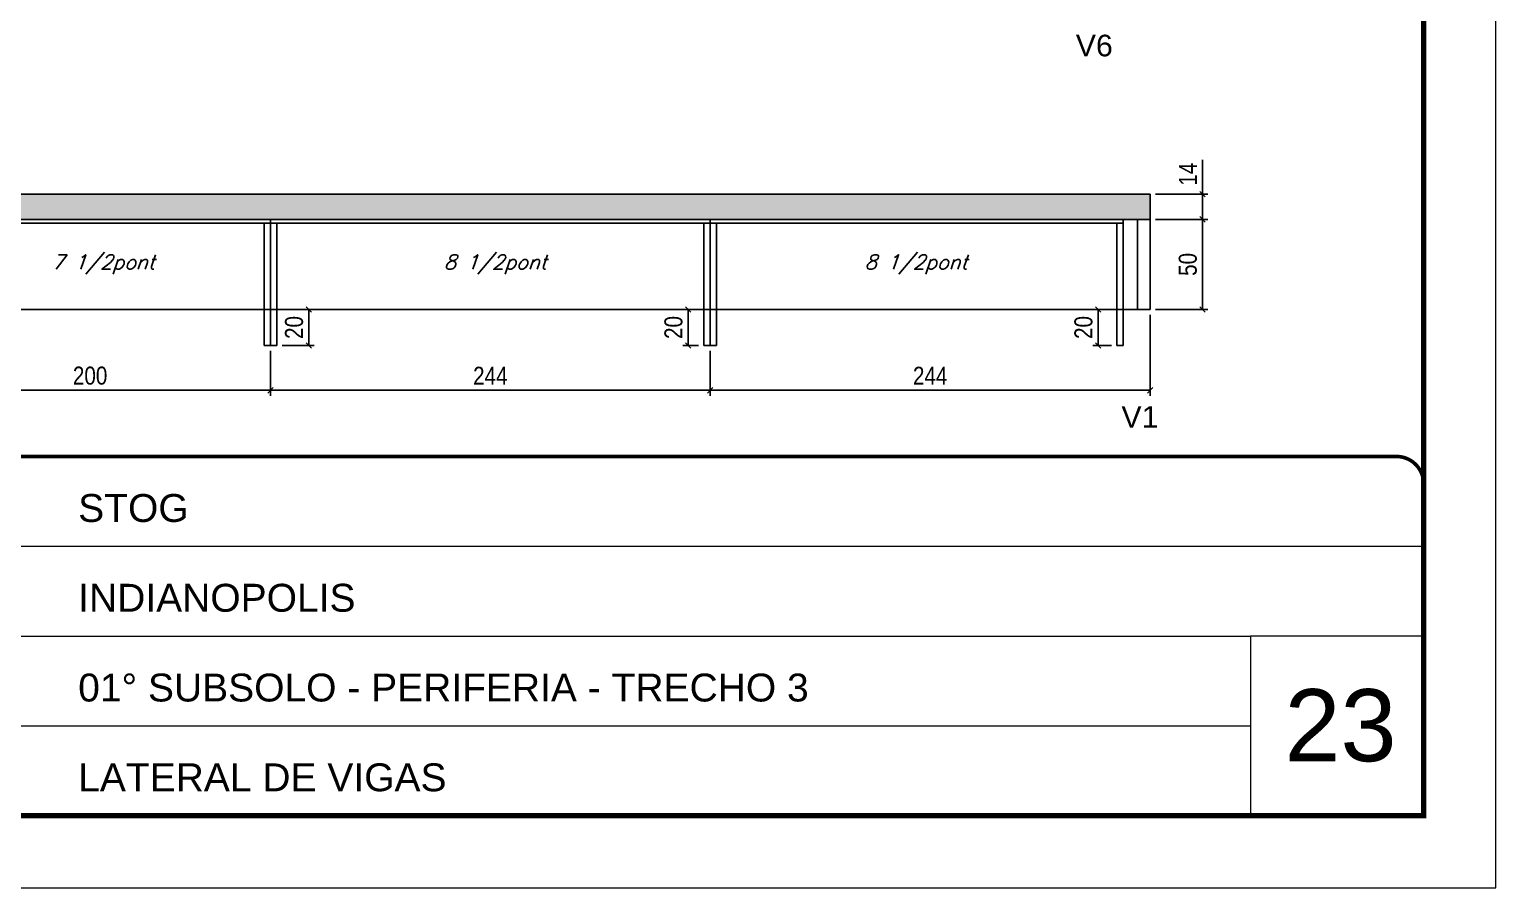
# Model space of a CAD drawing. Extents: x 0 to 6325, y 10169 to 19307.
# Drawn here: x 3842 to 4655, y 11317 to 11793 of the extents above; entities that cross this region are included whole.
import ezdxf

# ---------------------------------------------------------------- set-up
doc = ezdxf.new("R2010")
doc.units = 0
doc.linetypes.add('CONTINUO', pattern=[0])
doc.linetypes.add('DASHED', pattern=[0.75, 0.5, -0.25])
for name, color, linetype in [('1', 1, 'Continuous'), ('5', 5, 'Continuous'), ('COTA', 241, 'Continuous'), ('Painéis', 200, 'Continuous'), ('SARR_2.2x7', 40, 'Continuous'), ('SARR_3.5x7', 81, 'Continuous'), ('texto', 7, 'Continuous')]:
    doc.layers.add(name, color=color, linetype=linetype)
for name, color, linetype, lineweight in [('CARIMBO', 255, 'Continuous', 9), ('Folhas', 255, 'Continuous', 9), ('SARRAFO DE PRESSAO', 251, 'DASHED', 9)]:
    doc.layers.add(name, color=color, linetype=linetype, lineweight=lineweight)
doc.styles.add('arial', font='arial.ttf')
doc.styles.add('COTA TECNICA', font='techl___.ttf', dxfattribs={"height": 10})
doc.styles.add('Romans', font='romans.shx')
doc.styles.get("Standard").update_dxf_attribs({"font": 'arial.ttf'})
doc.dimstyles.new('PAINEL', dxfattribs={"dimtxt": 10, "dimasz": 3, "dimexe": 3, "dimexo": 3, "dimgap": 3, "dimtad": 1, "dimdec": 1, "dimzin": 12, "dimdsep": 46, "dimtxsty": 'COTA TECNICA', "dimblk1": 'OBLIQUE', "dimblk2": 'OBLIQUE', "dimsah": 1, "dimcen": 0.9, "dimclrd": 4, "dimclre": 4, "dimclrt": 240, "dimadec": 1, "dimazin": 3, "dimtfac": 1, "dimtdec": 1, "dimtmove": 0, "dimatfit": 3, "dimfxl": 1, "dimtolj": 1, "dimtzin": 12, "dimarcsym": 0})

# ---------------------------------------------------------------- blocks, each defined once
blk = doc.blocks.new('9999999999')
at = {"color": 30, "linetype": 'CONTINUO'}
for p, q in [((98564.56, 34379.64), (99583.98, 34379.64)), ((98564.56, 34329.83), (99487.98, 34329.83)), ((99583.98, 34329.83), (99487.98, 34329.83)), ((99487.98, 34329.83), (99487.98, 34230.21)), ((98564.56, 34280.02), (99487.98, 34280.02))]:
    blk.add_line(p, q, dxfattribs=at)
at = {"color": 30, "linetype": 'CONTINUO', "const_width": 2}
blk.add_lwpolyline([(99583.98, 34230.21), (99583.98, 34414.45, 0.414214), (99568.98, 34429.45), (98228.98, 34429.45, 0.414214), (98213.98, 34414.45), (98213.98, 34245.21, 0.414214), (98228.98, 34230.21), (99583.98, 34230.21)], format="xyb", dxfattribs=at)
at = {"layer": 'Folhas'}
blk.add_lwpolyline([(98138.98, 34190.21), (99623.98, 34190.21), (99623.98, 35240.21), (98138.98, 35240.21)], close=True, dxfattribs=at)
at = {"layer": 'Folhas', "color": 30, "const_width": 3}
blk.add_lwpolyline([(98213.98, 34230.21), (99583.98, 34230.21), (99583.98, 35200.21), (98213.98, 35200.21)], close=True, dxfattribs=at)
at = {"color": 7, "linetype": 'Continuous', "ltscale": 5, "style": 'arial'}
for s, height, p in [('STOG', 15.483, (98837.68, 34393.13)), ('INDIANOPOLIS', 15.4829, (98837.68, 34343.32)), ('01° SUBSOLO - PERIFERIA - TRECHO 3', 15.4829, (98837.68, 34293.51)), ('LATERAL DE VIGAS', 15.4829, (98837.68, 34243.7))]:
    blk.add_text(s, height=height, dxfattribs=at).set_placement(p)
blk = doc.blocks.new('_Oblique')
at = {"layer": '1', "color": 0, "lineweight": -2}
blk.add_line((-0.5, -0.5), (0.5, 0.5), dxfattribs=at)
blk = doc.blocks.new('*D295')
at = {"layer": 'COTA', "color": 4, "linetype": 'ByBlock', "lineweight": -2, "transparency": 16777216}
for p, q in [((3775.32, 11614.95), (3775.32, 11590.09)), ((3975.32, 11614.95), (3975.32, 11590.09)), ((3775.32, 11593.09), (3975.32, 11593.09))]:
    blk.add_line(p, q, dxfattribs=at)
at = {"layer": 'Defpoints', "color": 0, "linetype": 'ByBlock', "transparency": 16777216}
for p in [(3775.32, 11617.95), (3975.32, 11617.95), (3975.32, 11593.09)]:
    blk.add_point(p, dxfattribs=at)
at = {"layer": 'COTA', "color": 4, "linetype": 'ByBlock', "lineweight": -2, "transparency": 16777216, "xscale": 3, "yscale": 3, "zscale": 3, "rotation": 180}
blk.add_blockref('_Oblique', (3775.32, 11593.09), dxfattribs=at)
at = {"layer": 'COTA', "color": 4, "linetype": 'ByBlock', "lineweight": -2, "transparency": 16777216, "xscale": 3, "yscale": 3, "zscale": 3}
blk.add_blockref('_Oblique', (3975.32, 11593.09), dxfattribs=at)
at = {"layer": 'COTA', "color": 240, "linetype": 'ByBlock', "transparency": 16777216, "insert": (3875.32, 11601.19), "char_height": 10, "attachment_point": 5, "style": 'COTA TECNICA'}
blk.add_mtext('\\A1;200', dxfattribs=at)
blk = doc.blocks.new('*D296')
at = {"layer": 'COTA', "color": 4, "linetype": 'ByBlock', "lineweight": -2, "transparency": 16777216}
for p, q in [((3975.32, 11614.95), (3975.32, 11590.09)), ((4219.32, 11614.95), (4219.32, 11590.09)), ((3975.32, 11593.09), (4219.32, 11593.09))]:
    blk.add_line(p, q, dxfattribs=at)
at = {"layer": 'Defpoints', "color": 0, "linetype": 'ByBlock', "transparency": 16777216}
for p in [(3975.32, 11617.95), (4219.32, 11617.95), (4219.32, 11593.09)]:
    blk.add_point(p, dxfattribs=at)
at = {"layer": 'COTA', "color": 4, "linetype": 'ByBlock', "lineweight": -2, "transparency": 16777216, "xscale": 3, "yscale": 3, "zscale": 3, "rotation": 180}
blk.add_blockref('_Oblique', (3975.32, 11593.09), dxfattribs=at)
at = {"layer": 'COTA', "color": 4, "linetype": 'ByBlock', "lineweight": -2, "transparency": 16777216, "xscale": 3, "yscale": 3, "zscale": 3}
blk.add_blockref('_Oblique', (4219.32, 11593.09), dxfattribs=at)
at = {"layer": 'COTA', "color": 240, "linetype": 'ByBlock', "transparency": 16777216, "insert": (4097.32, 11601.16), "char_height": 10, "width": 210.731, "attachment_point": 5, "style": 'COTA TECNICA'}
blk.add_mtext('\\A1;244', dxfattribs=at)
blk = doc.blocks.new('*D746')
at = {"layer": 'COTA', "color": 4, "lineweight": -2, "transparency": 16777216}
for p, q in [((4463.32, 11634.95), (4463.32, 11590.09)), ((4219.32, 11614.95), (4219.32, 11590.09)), ((4219.32, 11593.09), (4463.32, 11593.09))]:
    blk.add_line(p, q, dxfattribs=at)
at = {"layer": 'Defpoints', "color": 0, "transparency": 16777216}
for p in [(4463.32, 11637.95), (4219.32, 11617.95), (4463.32, 11593.09)]:
    blk.add_point(p, dxfattribs=at)
at = {"layer": 'COTA', "color": 4, "lineweight": -2, "transparency": 16777216, "xscale": 3, "yscale": 3, "zscale": 3, "rotation": 180}
blk.add_blockref('_Oblique', (4219.32, 11593.09), dxfattribs=at)
at = {"layer": 'COTA', "color": 4, "lineweight": -2, "transparency": 16777216, "xscale": 3, "yscale": 3, "zscale": 3}
blk.add_blockref('_Oblique', (4463.32, 11593.09), dxfattribs=at)
at = {"layer": 'COTA', "color": 240, "transparency": 16777216, "insert": (4341.32, 11601.16), "char_height": 10, "attachment_point": 5, "style": 'COTA TECNICA'}
blk.add_mtext('\\A1;244', dxfattribs=at)
blk = doc.blocks.new('*D297')
at = {"layer": 'COTA', "color": 4, "lineweight": -2, "transparency": 16777216}
for p, q in [((4466.32, 11687.95), (4495.37, 11687.95)), ((4492.37, 11687.95), (4492.37, 11637.95)), ((4466.32, 11637.95), (4495.37, 11637.95))]:
    blk.add_line(p, q, dxfattribs=at)
at = {"layer": 'Defpoints', "color": 0, "transparency": 16777216}
for p in [(4463.32, 11687.95), (4463.32, 11637.95), (4492.37, 11637.95)]:
    blk.add_point(p, dxfattribs=at)
at = {"layer": 'COTA', "color": 4, "lineweight": -2, "transparency": 16777216, "xscale": 3, "yscale": 3, "zscale": 3}
for p, rotation in [((4492.37, 11687.95), 90), ((4492.37, 11637.95), 270)]:
    blk.add_blockref('_Oblique', p, dxfattribs=dict(at, rotation=rotation))
at = {"layer": 'COTA', "color": 240, "transparency": 16777216, "insert": (4484.26, 11662.95), "char_height": 10, "attachment_point": 5, "rotation": 90, "style": 'COTA TECNICA'}
blk.add_mtext('\\A1;50', dxfattribs=at)
blk = doc.blocks.new('*D298')
at = {"layer": 'COTA', "color": 4, "lineweight": -2, "transparency": 16777216}
for p, q in [((4492.37, 11701.95), (4492.37, 11721.06)), ((4466.32, 11701.95), (4495.37, 11701.95)), ((4492.37, 11687.95), (4492.37, 11701.95)), ((4466.32, 11687.95), (4495.37, 11687.95))]:
    blk.add_line(p, q, dxfattribs=at)
at = {"layer": 'Defpoints', "color": 0, "transparency": 16777216}
for p in [(4463.32, 11701.95), (4492.37, 11701.95), (4463.32, 11687.95)]:
    blk.add_point(p, dxfattribs=at)
at = {"layer": 'COTA', "color": 4, "lineweight": -2, "transparency": 16777216, "xscale": 3, "yscale": 3, "zscale": 3}
for p, rotation in [((4492.37, 11701.95), 90), ((4492.37, 11687.95), 270)]:
    blk.add_blockref('_Oblique', p, dxfattribs=dict(at, rotation=rotation))
at = {"layer": 'COTA', "color": 240, "transparency": 16777216, "insert": (4484.29, 11713.01), "char_height": 10, "attachment_point": 5, "rotation": 90, "style": 'COTA TECNICA'}
blk.add_mtext('\\A1;14', dxfattribs=at)
blk = doc.blocks.new('*D747')
at = {"layer": 'COTA', "color": 4, "lineweight": -2, "transparency": 16777216}
for p, q in [((3981.82, 11637.95), (3999.58, 11637.95)), ((3996.58, 11617.95), (3996.58, 11637.95)), ((3981.82, 11617.95), (3999.58, 11617.95))]:
    blk.add_line(p, q, dxfattribs=at)
at = {"layer": 'Defpoints', "color": 0, "transparency": 16777216}
for p in [(3978.82, 11637.95), (3996.58, 11637.95), (3978.82, 11617.95)]:
    blk.add_point(p, dxfattribs=at)
at = {"layer": 'COTA', "color": 4, "lineweight": -2, "transparency": 16777216, "xscale": 3, "yscale": 3, "zscale": 3}
for p, rotation in [((3996.58, 11637.95), 90), ((3996.58, 11617.95), 270)]:
    blk.add_blockref('_Oblique', p, dxfattribs=dict(at, rotation=rotation))
at = {"layer": 'COTA', "color": 240, "transparency": 16777216, "insert": (3988.48, 11627.95), "char_height": 10, "attachment_point": 5, "rotation": 90, "style": 'COTA TECNICA'}
blk.add_mtext('\\A1;20', dxfattribs=at)
blk = doc.blocks.new('*D748')
at = {"layer": 'COTA', "color": 4, "lineweight": -2, "transparency": 16777216}
for p, q in [((4441.82, 11637.95), (4431.47, 11637.95)), ((4434.47, 11617.95), (4434.47, 11637.95)), ((4441.82, 11617.95), (4431.47, 11617.95))]:
    blk.add_line(p, q, dxfattribs=at)
at = {"layer": 'Defpoints', "color": 0, "transparency": 16777216}
for p in [(4434.47, 11637.95), (4444.82, 11637.95), (4444.82, 11617.95)]:
    blk.add_point(p, dxfattribs=at)
at = {"layer": 'COTA', "color": 4, "lineweight": -2, "transparency": 16777216, "xscale": 3, "yscale": 3, "zscale": 3}
for p, rotation in [((4434.47, 11637.95), 90), ((4434.47, 11617.95), 270)]:
    blk.add_blockref('_Oblique', p, dxfattribs=dict(at, rotation=rotation))
at = {"layer": 'COTA', "color": 240, "transparency": 16777216, "insert": (4426.37, 11627.95), "char_height": 10, "attachment_point": 5, "rotation": 90, "style": 'COTA TECNICA'}
blk.add_mtext('\\A1;20', dxfattribs=at)
blk = doc.blocks.new('*D750')
at = {"layer": 'COTA', "color": 4, "lineweight": -2, "transparency": 16777216}
for p, q in [((4212.82, 11637.95), (4204.05, 11637.95)), ((4207.05, 11617.95), (4207.05, 11637.95)), ((4212.82, 11617.95), (4204.05, 11617.95))]:
    blk.add_line(p, q, dxfattribs=at)
at = {"layer": 'Defpoints', "color": 0, "transparency": 16777216}
for p in [(4207.05, 11637.95), (4215.82, 11637.95), (4215.82, 11617.95)]:
    blk.add_point(p, dxfattribs=at)
at = {"layer": 'COTA', "color": 4, "lineweight": -2, "transparency": 16777216, "xscale": 3, "yscale": 3, "zscale": 3}
for p, rotation in [((4207.05, 11637.95), 90), ((4207.05, 11617.95), 270)]:
    blk.add_blockref('_Oblique', p, dxfattribs=dict(at, rotation=rotation))
at = {"layer": 'COTA', "color": 240, "transparency": 16777216, "insert": (4198.95, 11627.95), "char_height": 10, "attachment_point": 5, "rotation": 90, "style": 'COTA TECNICA'}
blk.add_mtext('\\A1;20', dxfattribs=at)

msp = doc.modelspace()

# ---------------------------------------------------------------- hatches: boundary and pattern name
at = {"layer": 'COTA'}
h = msp.add_hatch(dxfattribs=at)
h.set_pattern_fill('AR-CONC', color=241, scale=0.03)
h.set_pattern_definition([(50, (0, -514.331), (5.46554, -0.4781726), [0.5715, -6.2865]), (355, (0, -514.331), (-1.0573026, 5.7317054), [0.4572, -5.0292175]), (100.451445, (0.4555, -514.371), (4.4082374, 5.2535326), [0.4857003, -5.3427073]), (46.1842, (0, -512.807), (8.1323712, -1.26127), [0.85725, -9.42975]), (96.63556, (0.678, -512.912), (7.122124, 7.4227837), [0.7285507, -8.014068]), (351.18415, (0, -512.807), (7.122124, 7.422784), [0.685799, -7.543792]), (21, (0.762, -513.188), (4.5484317, -3.067956), [0.5715, -6.2865]), (326, (0.762, -513.188), (1.8540609, 5.525639), [0.4572, -5.0292]), (71.451445, (1.141, -513.4437), (6.4024926, 2.457683), [0.4857003, -5.3426981]), (37.5, (0, -514.331), (0.0926581, 2.53665117), [0, -4.96824, 0, -5.1054, 0, -5.04825]), (7.5, (0, -514.331), (2.0045899, 3.00541724), [0, -2.91084, 0, -4.85394, 0, -1.92405]), (327.5, (-1.6993, -514.331), (4.06771786, -0.17186232), [0, -1.905, 0, -5.9436, 0, -7.8867]), (317.5, (-2.4613, -514.331), (4.4438754, 0.7627947), [0, -2.4765, 0, -3.94716, 0, -5.6007])])
h.paths.add_polyline_path([(3680.34, 11687.95), (4463.32, 11687.95), (4463.32, 11701.95), (3653.34, 11701.95), (3653.34, 11647.95), (3680.34, 11647.95)])

# ---------------------------------------------------------------- linework, layer by layer
for p, q in [((4463.32, 11701.95), (3653.34, 11701.95)), ((4463.32, 11687.95), (4463.32, 11701.95)), ((3975.32, 11637.95), (3975.32, 11617.95)), ((4219.32, 11637.95), (4219.32, 11617.95)), ((3971.82, 11617.95), (3978.82, 11617.95)), ((4215.82, 11617.95), (4222.82, 11617.95))]:
    msp.add_line(p, q, dxfattribs=at)
at = {"layer": 'Painéis', "linetype": 'ByBlock'}
for p, q in [((3680.34, 11687.95), (4463.32, 11687.95)), ((3975.32, 11637.95), (3975.32, 11687.95)), ((4219.32, 11637.95), (4219.32, 11687.95)), ((4463.32, 11637.95), (4463.32, 11687.95)), ((3653.34, 11637.95), (4463.32, 11637.95))]:
    msp.add_line(p, q, dxfattribs=at)
at = {"layer": 'SARR_2.2x7', "linetype": 'Continuous'}
for p, q in [((3775.32, 11685.75), (3975.32, 11685.75)), ((3975.32, 11685.75), (4219.32, 11685.75)), ((4219.32, 11685.75), (4448.32, 11685.75)), ((4456.32, 11637.95), (4456.32, 11687.95))]:
    msp.add_line(p, q, dxfattribs=at)
at = {"layer": 'SARR_3.5x7'}
for p, q in [((3971.82, 11685.75), (3971.82, 11617.95)), ((3978.82, 11685.75), (3978.82, 11617.95)), ((4215.82, 11685.75), (4215.82, 11617.95)), ((4222.82, 11685.75), (4222.82, 11617.95)), ((4444.82, 11685.75), (4444.82, 11617.95)), ((4448.32, 11687.95), (4448.32, 11617.95)), ((4444.82, 11617.95), (4448.32, 11617.95))]:
    msp.add_line(p, q, dxfattribs=at)

# ---------------------------------------------------------------- block references
at = {"layer": 'SARRAFO DE PRESSAO', "color": 6, "linetype": 'ByBlock'}
msp.add_blockref('9999999999', (-94968.98, -22873.08), dxfattribs=at)

# ---------------------------------------------------------------- texts
at = {"layer": '5', "linetype": 'Continuous'}
for s, p in [('V6', (4422.1, 11778.4)), ('V1', (4447.41, 11572.29))]:
    msp.add_text(s, height=12, rotation=359.99996, dxfattribs=at).set_placement(p)
at = {"layer": 'CARIMBO', "style": 'arial'}
msp.add_text('23', height=40, dxfattribs=at).set_placement((4537.86, 11387.27))
at = {"layer": 'texto', "color": 2, "char_height": 8, "attachment_point": 5, "style": 'Romans'}
for s, insert in [('{\\Q19;\\C256;7 1/2pont}', (3882.68, 11662.94)), ('{\\Q19;\\C256;8 1/2pont}', (4100.07, 11662.94)), ('{\\Q19;\\C256;8 1/2pont}', (4333.5, 11662.94))]:
    msp.add_mtext(s, dxfattribs=dict(at, insert=insert))

# ---------------------------------------------------------------- dimensions: what is measured, and where the dimension line sits
at = {"layer": 'COTA'}
for base, p2, picture, middle in [((4492.37, 11701.95), (4463.32, 11701.95), '*D298', (4484.29, 11713.01)), ((4492.37, 11637.95), (4463.32, 11637.95), '*D297', (4484.26, 11662.95))]:
    dim = msp.add_linear_dim(base=base, p1=(4463.32, 11687.95), p2=p2, angle=90, dimstyle='PAINEL', dxfattribs=at)
    dim.commit()
    dim.dimension.update_dxf_attribs({"geometry": picture, "text_midpoint": middle})
for base, p1, p2, picture, middle in [((3996.58, 11637.95), (3978.82, 11617.95), (3978.82, 11637.95), '*D747', (3996.58, 11627.95)), ((4207.05, 11637.95), (4215.82, 11617.95), (4215.82, 11637.95), '*D750', (4207.05, 11627.95)), ((4434.47, 11637.95), (4444.82, 11617.95), (4444.82, 11637.95), '*D748', (4434.47, 11627.95))]:
    dim = msp.add_linear_dim(base=base, p1=p1, p2=p2, angle=90, dimstyle='PAINEL', dxfattribs=at)
    dim.commit()
    dim.dimension.update_dxf_attribs({"geometry": picture, "text_midpoint": middle, "dimtype": 160})
dim = msp.add_linear_dim(base=(4463.32, 11593.09), p1=(4219.32, 11617.95), p2=(4463.32, 11637.95), dimstyle='PAINEL', dxfattribs=at)
dim.commit()
dim.dimension.update_dxf_attribs({"geometry": '*D746', "text_midpoint": (4341.32, 11601.16)})
at = {"layer": 'COTA', "linetype": 'ByBlock'}
dim = msp.add_linear_dim(base=(3975.32, 11593.09), p1=(3775.32, 11617.95), p2=(3975.32, 11617.95), dimstyle='PAINEL', dxfattribs=at)
dim.commit()
dim.dimension.update_dxf_attribs({"geometry": '*D295', "text_midpoint": (3875.32, 11601.19)})
dim = msp.add_linear_dim(base=(4219.32, 11593.09), p1=(3975.32, 11617.95), p2=(4219.32, 11617.95), dimstyle='PAINEL', override={"dimtmove": 1}, dxfattribs=at)
dim.commit()
dim.dimension.update_dxf_attribs({"geometry": '*D296', "text_midpoint": (4097.32, 11601.16)})

doc.saveas('drawing.dxf')
